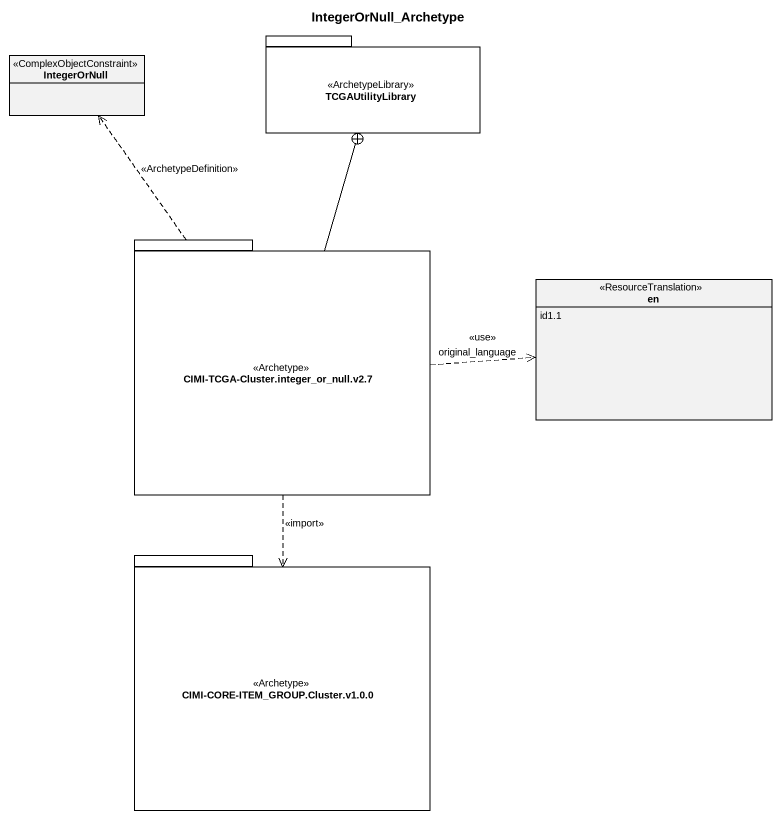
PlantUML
@startuml
title IntegerOrNull_Archetype
hide circle
hide empty members
package TCGAUtilityLibrary <<ArchetypeLibrary>> {
}
class IntegerOrNull <<ComplexObjectConstraint>>
package "CIMI-TCGA-Cluster.integer_or_null.v2.7" as CIMI_TCGA_Cluster_integer <<Archetype>> {
}
enum en <<ResourceTranslation>> {
  id1.1
}
package "CIMI-CORE-ITEM_GROUP.Cluster.v1.0.0" as CIMI_CORE_ITEM_GROUP <<Archetype>> {
}
CIMI_TCGA_Cluster_integer -up-+ TCGAUtilityLibrary
CIMI_TCGA_Cluster_integer .up.> IntegerOrNull : <<ArchetypeDefinition>>
CIMI_TCGA_Cluster_integer .right.> en : <<use>>\noriginal_language
CIMI_TCGA_Cluster_integer ..> CIMI_CORE_ITEM_GROUP : <<import>>
@enduml
